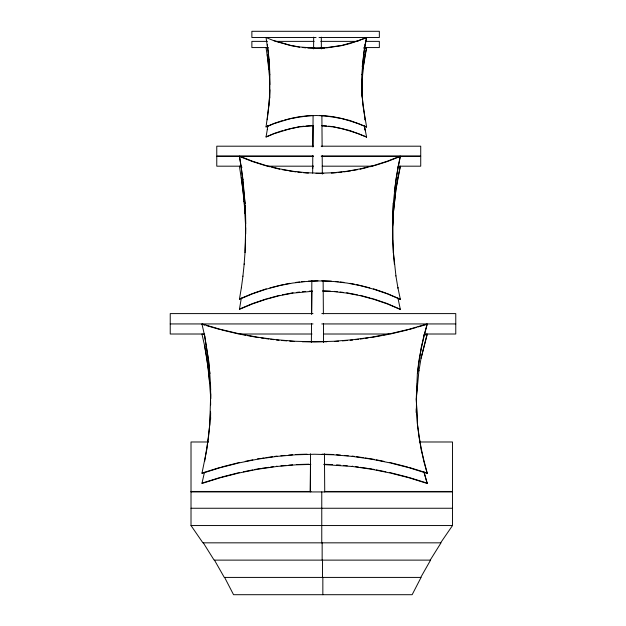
<?xml version="1.0" encoding="UTF-8"?>
<svg xmlns="http://www.w3.org/2000/svg" width="626" height="626" viewBox="0 0 626 626"><rect width="100%" height="100%" fill="white"/><g stroke="black" fill="none" stroke-linecap="round" stroke-linejoin="round"><path stroke-width="0.94" d="M310.246 491.942L310.535 453.803M311.372 342.305L311.513 323.728M311.591 313.947L311.842 280.691M312.656 173.112L312.789 155.506M312.851 146.703L313.086 115.411M313.595 48.906L313.681 37.169M310.332 491.253L310.535 463.874M311.662 314.236L311.842 290.761M312.765 168.511L312.789 165.577M312.93 146.993L313.086 125.482M245.58 239.813L245.11 250.956M269.876 89.808L268.977 104.957M210.571 411.305L209.835 424.178L206.948 448.787L201.94 473.412L220.219 467.692L238.764 462.966L257.529 459.187L276.457 456.448L295.495 454.797L314.588 454.241L333.681 454.797L352.72 456.448L371.648 459.187L390.413 462.966L408.958 467.692L427.237 473.412L421.079 449.351L417.401 424.358M361.805 74.682L363.855 52.068L366.609 37.497L358.424 40.706L341.749 45.432L324.824 47.881L316.318 48.194L299.322 46.958L290.879 45.432L274.211 40.706M392.659 215.367L393.324 203.114M392.659 225.673L393.324 213.176L395.882 189.748L400.35 166.18L397.729 167.205M245.697 227.707L245.009 251.996M245.517 250.095L245.525 225.618M269.869 98.016L269.509 76.967L267.239 54.791M361.797 89.815L361.844 74.494M361.734 96.099L361.844 84.565L362.9 69.376L366.609 47.568L363.878 48.632M361.703 92.319L362.908 69.596L365.115 54.564M393.363 252.012L392.502 227.707L393.363 203.411M392.572 241.526L393.363 213.474M416.478 396.101L417.401 383.065L417.37 383.511M210.719 393.817L209.741 424.311L208.521 436.956L204.655 461.346M210.524 419.49L210.649 412.651M210.61 419.428L210.649 417.487M427.237 473.412L423.825 461.362L419.021 437.183L417.456 424.037L416.259 398.676L417.37 373.44L418.935 360.373L423.732 336.318L427.237 323.939L408.903 329.299L390.334 333.697L371.57 337.195L352.657 339.746L333.65 341.287L314.588 341.804L295.535 341.287L276.528 339.746L257.615 337.195L238.85 333.697L220.274 329.299L201.94 323.939L204.702 336.099L208.646 360.952M416.353 412.651L416.564 395.796L418.935 370.443M269.516 97.429L269.884 74.682M244.993 252.27L245.071 251.871L244.117 264.391M362.211 66.872L365.115 44.493M393.3 203.536L396.008 178.903L400.35 156.109L387.251 161.242L373.988 165.46L360.584 168.801L347.078 171.25L333.494 172.729L319.886 173.222L306.27 172.729L292.694 171.25L279.188 168.801L265.784 165.46L252.513 161.242L239.422 156.109L241.425 167.979M393.3 213.607L395.945 189.49L397.964 177.369M244.203 263.859L242.896 276.316M269 105.051L266.027 127L274.188 123.572L290.84 118.478L307.796 115.849L316.318 115.52L324.839 115.849L341.788 118.478L358.448 123.572L366.609 127L350.137 120.544L333.322 116.663M269.485 98.431L267.239 119.777M394.372 191.548L397.964 167.298M242.958 276.058L241.362 287.749M417.487 372.861L421.165 347.727L427.143 324.299L417.98 326.968M418.958 370.795L421.079 358.064L427.237 334.01L423.575 335.082M267.279 129.645L267.842 125.372M241.425 287.444L239.422 299.314L252.474 293.837L265.721 289.306L279.126 285.683L292.647 283.062L306.247 281.481L319.886 280.949L333.525 281.481L347.117 283.062L360.639 285.683L374.043 289.306L387.291 293.837L400.35 299.314L386.899 293.391M241.331 298.054L239.422 309.385L252.474 303.9L265.721 299.377L279.126 295.754L292.647 293.132L312.21 291.317M267.263 129.785L266.027 137.071L274.188 133.643L290.84 128.549L299.291 126.914L313.516 125.701M421.071 358.346L427.143 334.37L424.397 335.168M365.075 44.689L366.562 37.717L350.098 43.538M365.075 54.759L366.562 47.779L364.747 48.492M397.901 167.619L400.28 156.453L387.189 161.571L374.864 165.483M397.901 177.69L400.28 166.524L397.659 167.549M204.405 472.56L201.94 483.475L220.219 477.755L238.764 473.037L257.529 469.257L276.457 466.519L295.495 464.86L310.832 464.422M420.75 577.415L430.571 560.121L214.108 560.121L203.301 542.836M430.211 560.121L441.017 542.836L202.902 542.836L191.016 525.55L191.016 441.987L208.583 441.987M440.618 542.836L452.504 525.55L452.504 441.987L419.334 441.987M266.066 126.781L273.405 123.705M266.066 136.851L273.405 133.776M239.492 298.97L252.865 293.391M239.492 309.033L252.536 303.571L266.253 298.931M253.788 293.078L266.253 288.86M274.227 123.369L282.795 120.466M274.227 133.432L282.795 130.537M202.034 473.045L220.305 467.34M202.034 483.115L220.767 477.294M408.817 329.636L416.149 327.508M284.509 120.012L299.306 116.663M284.509 130.083L299.306 126.734M269.916 287.89L283.375 284.572M269.916 297.96L278.241 295.707M267.169 298.688L268.992 298.211M221.667 466.996L237.935 462.864M221.667 477.067L237.935 472.927M342.657 45.385L349.832 43.601M367.986 167.236L360.114 169.184M369.825 166.782L373.933 165.773M390.264 334.026L407.503 329.949M245.235 461.362L252.834 459.828M243.342 471.816L252.834 469.899M254.735 469.516L256.637 469.132M285.229 284.212L289.885 283.312M282.443 294.823L293.062 292.804M238.835 462.63L239.508 462.504M238.835 472.7L239.508 472.567M381.93 335.552L370.913 337.586M279.165 295.456L279.65 295.362M383.652 335.239L388.809 334.292M350.779 170.867L343.877 171.884M352.649 170.53L357.313 169.693M341.726 45.62L326.655 47.858M260.181 458.498L257.583 458.874M262.106 458.224L264.023 457.95M265.94 457.669L272.654 456.698M274.571 456.424L277.036 456.104M260.181 468.569L257.583 468.944M262.106 468.295L268.82 467.325M270.737 467.051L273.617 466.628M355.513 339.66L358.401 339.276M360.326 339.018L363.213 338.627M365.138 338.369L368.025 337.977M299.549 116.632L312.593 115.489M300.464 126.601L304.134 126.17M305.965 125.959L313.524 125.529M295.887 282.404L299.658 281.966M301.544 281.747L304.377 281.418M296.834 292.365L299.658 292.037M302.491 291.708L305.316 291.38M336.318 172.706L331.381 173.089M338.204 172.502L341.984 172.087M280.925 455.767L284.814 455.431M288.703 455.094L292.6 454.758M280.925 465.838L285.785 465.415M288.703 465.165L292.6 464.828M276.496 466.213L277.036 466.174M334.605 341.506L338.502 341.186M342.399 340.873L347.274 340.481M350.2 340.247L352.618 340.051M308.383 281.121L317.969 280.745M309.346 291.153L312.217 291.035M323.72 173.363L316.052 173.363M324.816 48.061L307.82 48.061M307.076 454.171L295.511 454.499M296.747 464.539L308.954 464.187M326.795 341.765L302.381 341.765M316.091 37.497L251.871 37.497L251.871 31.3L379.34 31.3L379.34 37.497L319.01 37.497M267.443 41.371L251.871 41.371L251.871 47.568L268.413 47.568M275.221 41.371L314.15 41.371M320.747 41.371L357.931 41.371M365.717 41.371L379.34 41.371L379.34 47.568L363.776 47.568M307.335 47.568L314.15 47.568M320.958 47.568L324.847 47.568M361.664 82.249L362.204 97.359M313.383 146.194L216.768 146.194L216.768 156.109L313.383 156.109M321.185 146.194L420.727 146.194L420.727 156.109L321.185 156.109M313.383 156.265L216.768 156.265L216.768 166.18L241.166 166.18M322.163 156.265L420.727 156.265L420.727 166.18L398.285 166.18M268.491 166.18L313.383 166.18M322.163 166.18L371.93 166.18M392.502 237.778L392.51 241.503M313 313.595L170.233 313.595L170.233 334.01L204.459 334.01M321.803 313.595L455.767 313.595L455.767 334.01L424.475 334.01M170.233 323.939L313 323.939M321.803 323.939L455.767 323.939M239.656 334.01L312.022 334.01M323.759 334.01L389.27 334.01M210.813 398.676L210.485 385.984M416.259 398.676L417.37 423.912M416.259 408.747L416.267 412.636M191.016 491.449L311.028 491.449M324.691 491.449L452.504 491.449M191.016 491.934L452.504 491.934M191.016 508.257L452.504 508.257M191.016 525.55L452.504 525.55M333.666 454.499L322.1 454.171M323.978 464.296L332.429 464.539M323.986 464.586L352.72 466.519L371.648 469.257L390.413 473.037L408.958 477.755L427.237 483.475L424.076 472.364M308.383 173.089L303.454 172.706M320.042 115.489L333.079 116.632M321.905 125.63L326.662 125.959M321.913 125.81L333.337 126.914L341.788 128.549L358.448 133.643L366.609 137.071L350.137 130.615L333.322 126.734M321.803 280.745L331.381 281.121M322.758 290.855L330.426 291.153M322.758 291.129L333.525 291.544L347.117 293.132L360.639 295.754L374.043 299.377L387.291 303.9L400.35 309.385L387.228 303.571L373.511 298.931M276.559 340.051L278.985 340.247M281.903 340.481L286.778 340.873M289.705 341.107L294.572 341.506M352.148 456.104L354.606 456.424M352.148 466.174L352.688 466.213M336.585 454.758L340.474 455.094M344.363 455.431L348.259 455.767M336.585 464.828L340.474 465.165M343.392 465.415L347.281 465.752M299.549 47.161L290.902 45.62L275.33 41.253M302.303 47.466L305.981 47.858M295.895 171.884L288.985 170.867M297.78 172.087L301.56 172.502M346.71 292.804L357.329 294.823M328.501 126.17L332.163 126.601M335.395 281.418L338.228 281.747M340.114 281.966L343.877 282.404M334.456 291.38L337.281 291.708M340.114 292.037L342.938 292.365M258.264 337.586L247.254 335.552M261.152 337.977L264.039 338.369M265.972 338.627L268.859 339.018M270.784 339.276L273.672 339.66M371.594 468.944L368.996 468.569M356.523 456.698L363.236 457.669M365.161 457.95L374.45 459.445M355.568 466.628L358.44 467.051M360.365 467.325L367.079 468.295M279.65 169.184L271.786 167.236M282.451 169.693L287.123 170.53M240.368 334.292L245.533 335.239M360.114 295.362L360.607 295.456M349.887 283.312L354.535 284.212M356.397 284.572L369.849 287.89M389.669 462.504L390.342 462.63M389.669 472.567L390.342 472.7M376.343 459.828L383.941 461.362M372.548 469.132L374.45 469.516M376.343 469.899L385.843 471.816M221.674 329.949L238.913 334.026M265.831 165.773L269.939 166.782M408.41 477.294L427.143 483.115M391.25 462.864L407.51 466.996M391.25 472.927L407.51 477.067M373.511 288.86L385.976 293.078M370.78 298.211L372.603 298.688M361.531 295.707L369.849 297.96M202.034 324.299L204.788 325.105M206.619 325.637L220.36 329.636M204.694 334.816L201.94 334.01L204.702 346.17L208.646 371.022M274.431 40.964L266.027 37.497L268.241 52.028L269.516 67.068M408.872 467.34L427.143 473.045M264.908 165.483L252.575 161.571L239.492 156.453L242.998 179.701M267.889 48.492L266.027 47.568L268.202 61.943M242.043 167.205L239.422 166.18L242.998 189.764M214.468 560.121L224.288 577.415L421.071 577.415L412.143 594.7L233.545 594.7L224.617 577.415M423.904 471.801L427.237 483.475M361.836 89.854L362.9 105.184L366.609 127M364.449 126.162L366.609 137.071M397.964 288.124L397.846 287.467L400.35 299.314M400.35 309.385L397.964 298.187M204.616 335.771L204.749 336.334M204.616 345.834L204.749 346.405M204.655 336.005L208.521 360.396L209.765 373.331M204.655 346.068L206.862 358.369L209.741 383.112M365.044 119.597L365.115 120.004M365.044 129.66L365.115 130.075M397.909 287.772L395.882 275.745M365.083 119.785L362.235 97.437M364.34 125.458L365.083 129.856M241.331 177.51L244.148 201.447M267.239 44.72L268.202 51.872M241.362 167.666L245.009 203.427M395.945 275.996L393.355 252.012M209.741 373.041L210.586 386.046M210.586 396.117L208.521 370.459M209.866 373.456L208.607 360.592M268.257 52.24L269 59.447M268.257 62.31L269 69.509M242.896 179.106L245.079 203.552M242.896 189.177L244.21 201.635M393.324 252.309L394.419 264.407M245.149 205.383L245.595 215.61M245.595 225.681L244.117 201.102M269.548 66.974L268.961 59.321M245.079 213.623L244.179 201.298M417.456 424.045L417.487 424.491M392.659 240.055L393.386 252.442M269.509 66.896L269.876 74.588M269.509 76.967L269.837 84.62M244.993 203.153L245.525 215.547M210.485 396.047L210.649 404.842M210.571 385.89L210.649 389.935M245.58 215.461L245.705 223.991M245.517 215.399L245.705 234.054M321.295 37.169L321.388 48.906M321.889 115.411L322.124 146.703M322.194 155.506L322.335 174.091M323.133 280.691L323.384 313.947M323.462 323.728L323.525 342.594M324.44 453.803L324.73 491.942M322.844 577.415L322.844 594.7M322.515 560.121L322.515 577.415M322.155 542.836L322.155 560.121M321.764 491.934L321.764 542.836"/></g></svg>
